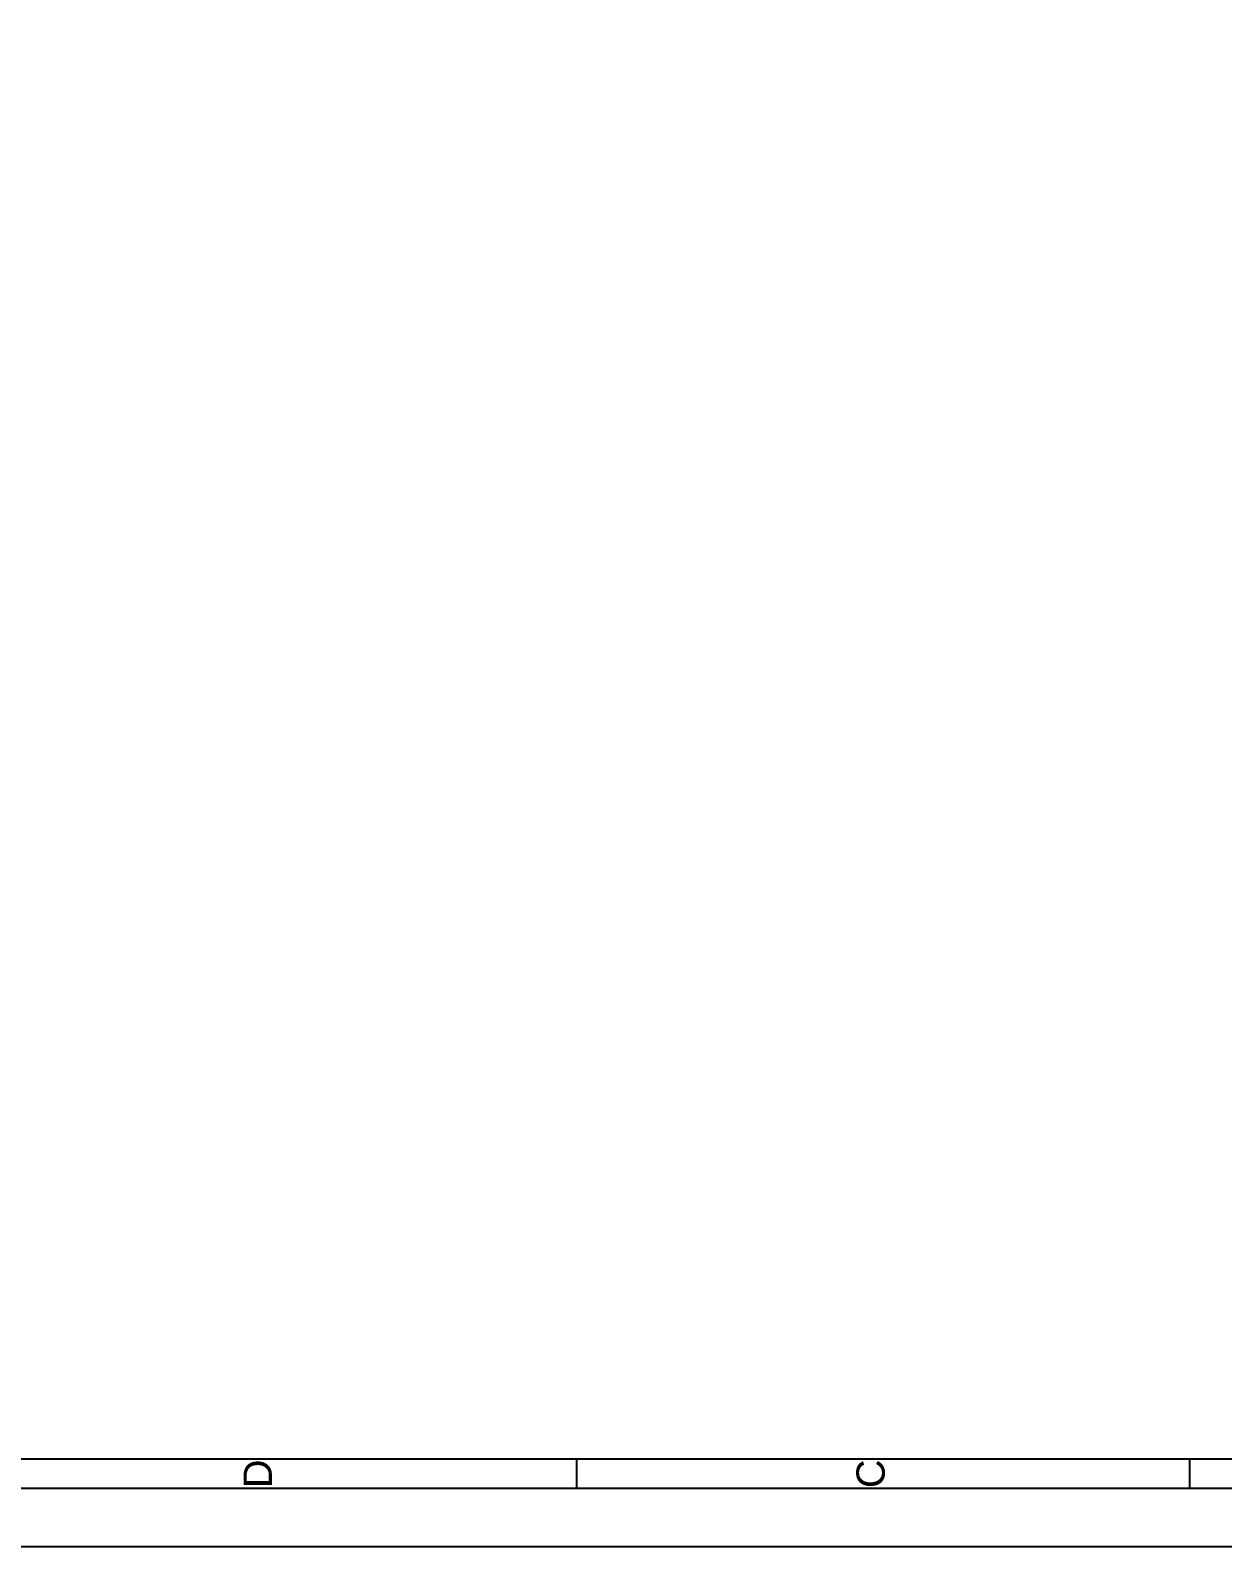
# Model space of a CAD drawing. Header units: millimetres. Extents: x 0 to 841, y 0 to 594.
# Drawn here: x 431.9 to 636.5, y 0 to 260.1 of the extents above; entities that cross this region are included whole.
import ezdxf
from ezdxf.enums import TextEntityAlignment as Align

# ---------------------------------------------------------------- set-up
doc = ezdxf.new("R2010")
doc.units = ezdxf.units.MM
doc.layers.add('291-A-LAMINA', color=8, linetype='Continuous')
doc.layers.add('291-E-TEXTOS', color=7, linetype='Continuous')
doc.styles.add('ARIAL', font='arial.ttf')

msp = doc.modelspace()

# ---------------------------------------------------------------- linework, layer by layer
at = {"layer": '291-A-LAMINA'}
for p, q in [((525.62, 15), (525.62, 10)), ((630.75, 15), (630.75, 10))]:
    msp.add_line(p, q, dxfattribs=at)
for points in [[(0, 594), (841, 594), (841, 0), (0, 0)], [(25, 584), (831, 584), (831, 10), (25, 10)], [(30, 579), (826, 579), (826, 15), (30, 15)]]:
    msp.add_lwpolyline(points, close=True, dxfattribs=at)

# ---------------------------------------------------------------- texts
at = {"layer": '291-E-TEXTOS', "color": 7, "style": 'ARIAL'}
for s, p in [('D', (474.81, 12.5)), ('C', (579.94, 12.5))]:
    msp.add_text(s, height=4.86, rotation=90, dxfattribs=at).set_placement(p, align=Align.BOTTOM_CENTER)

doc.saveas('drawing.dxf')
